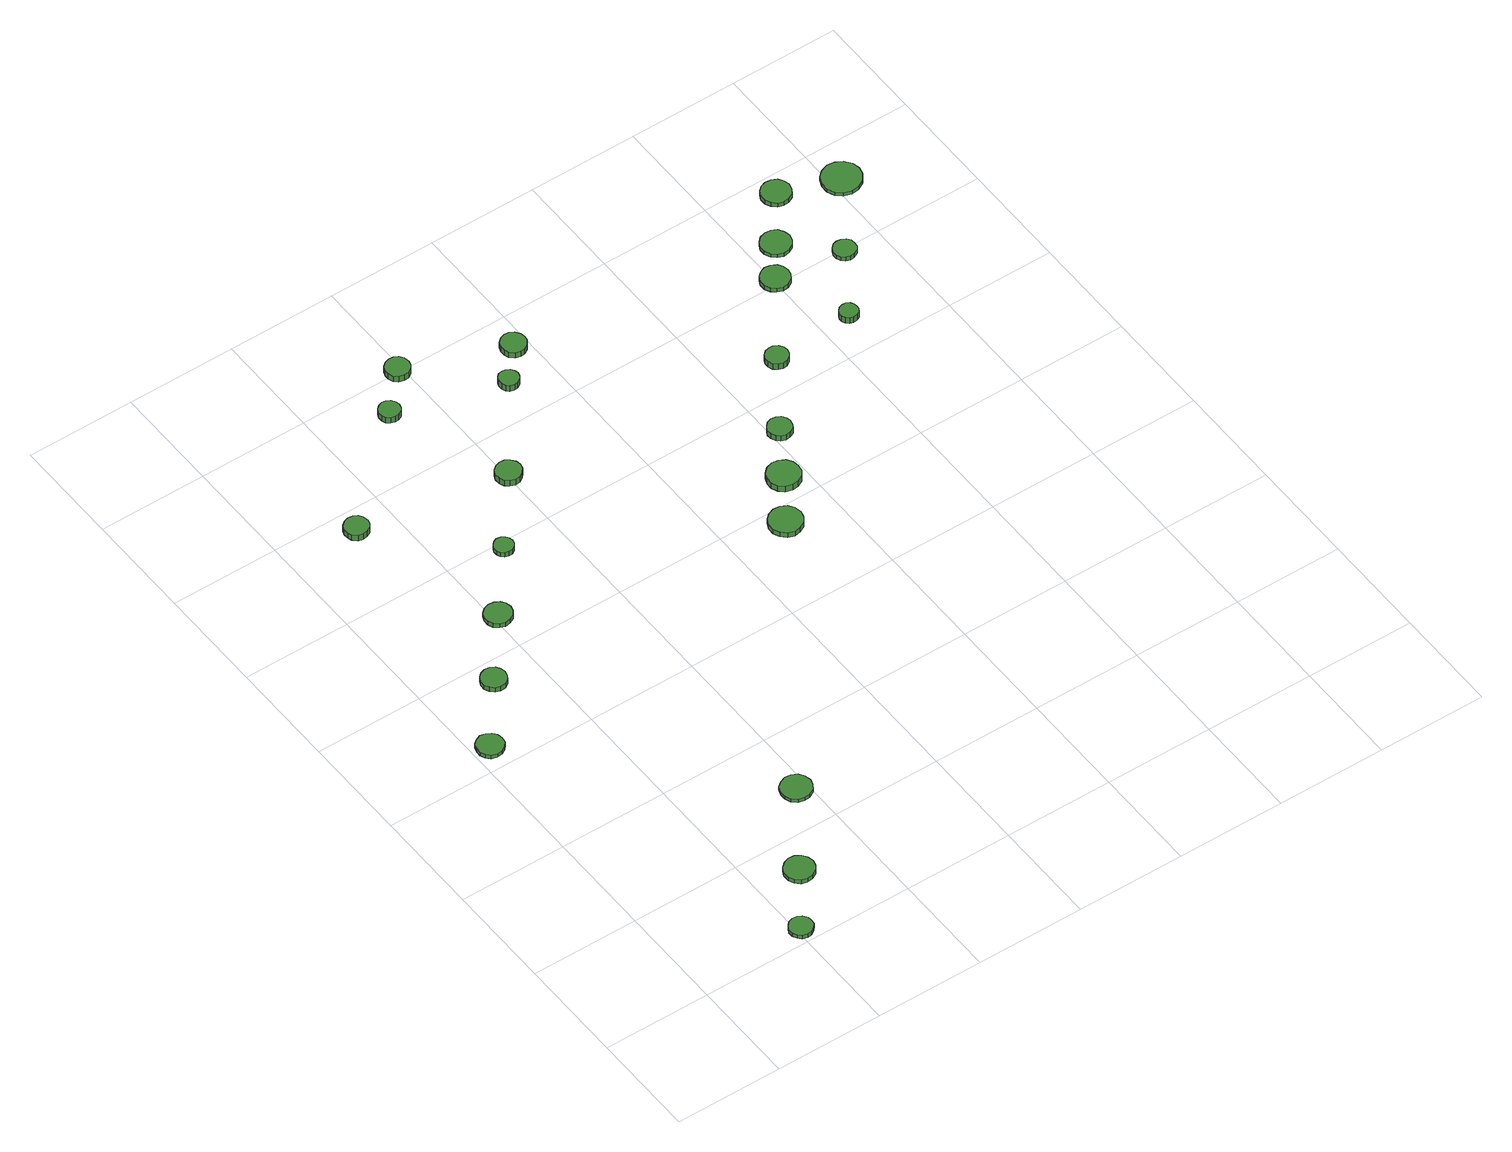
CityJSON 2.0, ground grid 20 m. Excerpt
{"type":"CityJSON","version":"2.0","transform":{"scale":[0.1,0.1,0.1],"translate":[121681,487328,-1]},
"CityObjects":{
"tree1":{"type":"SolitaryVegetationObject","attributes":{"function":"something"},"geometry":[{"type":"MultiSurface","lod":"1","boundaries":[[[0,1,2,3,4,5,6,7,8,9,10,11,12,13,14]],[[15,16,17,18,19,20,21,22,23,24,25,26,27,28,29]],[[0,29,28,1]],[[1,28,27,2]],[[2,27,26,3]],[[3,26,25,4]],[[4,25,24,5]],[[5,24,23,6]],[[6,23,22,7]],[[7,22,21,8]],[[8,21,20,9]],[[9,20,19,10]],[[10,19,18,11]],[[11,18,17,12]],[[12,17,16,13]],[[13,16,15,14]],[[14,15,29,0]]]}]},
"tree2":{"type":"SolitaryVegetationObject","attributes":{"function":"something"},"geometry":[{"type":"MultiSurface","lod":"1","boundaries":[[[30,31,32,33,34,35,36,37,38,39,40,41,42,43,44]],[[45,46,47,48,49,50,51,52,53,54,55,56,57,58,59]],[[30,59,58,31]],[[31,58,57,32]],[[32,57,56,33]],[[33,56,55,34]],[[34,55,54,35]],[[35,54,53,36]],[[36,53,52,37]],[[37,52,51,38]],[[38,51,50,39]],[[39,50,49,40]],[[40,49,48,41]],[[41,48,47,42]],[[42,47,46,43]],[[43,46,45,44]],[[44,45,59,30]]]}]},
"tree3":{"type":"SolitaryVegetationObject","attributes":{"function":"something"},"geometry":[{"type":"MultiSurface","lod":"1","boundaries":[[[60,61,62,63,64,65,66,67,68,69,70,71,72,73,74]],[[75,76,77,78,79,80,81,82,83,84,85,86,87,88,89]],[[60,89,88,61]],[[61,88,87,62]],[[62,87,86,63]],[[63,86,85,64]],[[64,85,84,65]],[[65,84,83,66]],[[66,83,82,67]],[[67,82,81,68]],[[68,81,80,69]],[[69,80,79,70]],[[70,79,78,71]],[[71,78,77,72]],[[72,77,76,73]],[[73,76,75,74]],[[74,75,89,60]]]}]},
"tree4":{"type":"SolitaryVegetationObject","attributes":{"function":"something"},"geometry":[{"type":"MultiSurface","lod":"1","boundaries":[[[90,91,92,93,94,95,96,97,98,99,100,101,102,103,104]],[[105,106,107,108,109,110,111,112,113,114,115,116,117,118,119]],[[90,119,118,91]],[[91,118,117,92]],[[92,117,116,93]],[[93,116,115,94]],[[94,115,114,95]],[[95,114,113,96]],[[96,113,112,97]],[[97,112,111,98]],[[98,111,110,99]],[[99,110,109,100]],[[100,109,108,101]],[[101,108,107,102]],[[102,107,106,103]],[[103,106,105,104]],[[104,105,119,90]]]}]},
"tree5":{"type":"SolitaryVegetationObject","attributes":{"function":"something"},"geometry":[{"type":"MultiSurface","lod":"1","boundaries":[[[120,121,122,123,124,125,126,127,128,129,130,131,132,133,134]],[[135,136,137,138,139,140,141,142,143,144,145,146,147,148,149]],[[120,149,148,121]],[[121,148,147,122]],[[122,147,146,123]],[[123,146,145,124]],[[124,145,144,125]],[[125,144,143,126]],[[126,143,142,127]],[[127,142,141,128]],[[128,141,140,129]],[[129,140,139,130]],[[130,139,138,131]],[[131,138,137,132]],[[132,137,136,133]],[[133,136,135,134]],[[134,135,149,120]]]}]},
"tree6":{"type":"SolitaryVegetationObject","attributes":{"function":"something"},"geometry":[{"type":"MultiSurface","lod":"1","boundaries":[[[150,151,152,153,154,155,156,157,158,159,160,161,162,163,164]],[[165,166,167,168,169,170,171,172,173,174,175,176,177,178,179]],[[150,179,178,151]],[[151,178,177,152]],[[152,177,176,153]],[[153,176,175,154]],[[154,175,174,155]],[[155,174,173,156]],[[156,173,172,157]],[[157,172,171,158]],[[158,171,170,159]],[[159,170,169,160]],[[160,169,168,161]],[[161,168,167,162]],[[162,167,166,163]],[[163,166,165,164]],[[164,165,179,150]]]}]},
"tree7":{"type":"SolitaryVegetationObject","attributes":{"function":"something"},"geometry":[{"type":"MultiSurface","lod":"1","boundaries":[[[180,181,182,183,184,185,186,187,188,189,190,191,192,193,194]],[[195,196,197,198,199,200,201,202,203,204,205,206,207,208,209]],[[180,209,208,181]],[[181,208,207,182]],[[182,207,206,183]],[[183,206,205,184]],[[184,205,204,185]],[[185,204,203,186]],[[186,203,202,187]],[[187,202,201,188]],[[188,201,200,189]],[[189,200,199,190]],[[190,199,198,191]],[[191,198,197,192]],[[192,197,196,193]],[[193,196,195,194]],[[194,195,209,180]]]}]},
"tree8":{"type":"SolitaryVegetationObject","attributes":{"function":"something"},"geometry":[{"type":"MultiSurface","lod":"1","boundaries":[[[210,211,212,213,214,215,216,217,218,219,220,221,222,223,224]],[[225,226,227,228,229,230,231,232,233,234,235,236,237,238,239]],[[210,239,238,211]],[[211,238,237,212]],[[212,237,236,213]],[[213,236,235,214]],[[214,235,234,215]],[[215,234,233,216]],[[216,233,232,217]],[[217,232,231,218]],[[218,231,230,219]],[[219,230,229,220]],[[220,229,228,221]],[[221,228,227,222]],[[222,227,226,223]],[[223,226,225,224]],[[224,225,239,210]]]}]},
"tree9":{"type":"SolitaryVegetationObject","attributes":{"function":"something"},"geometry":[{"type":"MultiSurface","lod":"1","boundaries":[[[240,241,242,243,244,245,246,247,248,249,250,251,252,253,254]],[[255,256,257,258,259,260,261,262,263,264,265,266,267,268,269]],[[240,269,268,241]],[[241,268,267,242]],[[242,267,266,243]],[[243,266,265,244]],[[244,265,264,245]],[[245,264,263,246]],[[246,263,262,247]],[[247,262,261,248]],[[248,261,260,249]],[[249,260,259,250]],[[250,259,258,251]],[[251,258,257,252]],[[252,257,256,253]],[[253,256,255,254]],[[254,255,269,240]]]}]},
"tree10":{"type":"SolitaryVegetationObject","attributes":{"function":"something"},"geometry":[{"type":"MultiSurface","lod":"1","boundaries":[[[270,271,272,273,274,275,276,277,278,279,280,281,282,283,284]],[[285,286,287,288,289,290,291,292,293,294,295,296,297,298,299]],[[270,299,298,271]],[[271,298,297,272]],[[272,297,296,273]],[[273,296,295,274]],[[274,295,294,275]],[[275,294,293,276]],[[276,293,292,277]],[[277,292,291,278]],[[278,291,290,279]],[[279,290,289,280]],[[280,289,288,281]],[[281,288,287,282]],[[282,287,286,283]],[[283,286,285,284]],[[284,285,299,270]]]}]},
"tree11":{"type":"SolitaryVegetationObject","attributes":{"function":"something"},"geometry":[{"type":"MultiSurface","lod":"1","boundaries":[[[300,301,302,303,304,305,306,307,308,309,310,311,312,313,314]],[[315,316,317,318,319,320,321,322,323,324,325,326,327,328,329]],[[300,329,328,301]],[[301,328,327,302]],[[302,327,326,303]],[[303,326,325,304]],[[304,325,324,305]],[[305,324,323,306]],[[306,323,322,307]],[[307,322,321,308]],[[308,321,320,309]],[[309,320,319,310]],[[310,319,318,311]],[[311,318,317,312]],[[312,317,316,313]],[[313,316,315,314]],[[314,315,329,300]]]}]},
"tree12":{"type":"SolitaryVegetationObject","attributes":{"function":"something"},"geometry":[{"type":"MultiSurface","lod":"1","boundaries":[[[330,331,332,333,334,335,336,337,338,339,340,341,342,343,344]],[[345,346,347,348,349,350,351,352,353,354,355,356,357,358,359]],[[330,359,358,331]],[[331,358,357,332]],[[332,357,356,333]],[[333,356,355,334]],[[334,355,354,335]],[[335,354,353,336]],[[336,353,352,337]],[[337,352,351,338]],[[338,351,350,339]],[[339,350,349,340]],[[340,349,348,341]],[[341,348,347,342]],[[342,347,346,343]],[[343,346,345,344]],[[344,345,359,330]]]}]},
"tree13":{"type":"SolitaryVegetationObject","attributes":{"function":"something"},"geometry":[{"type":"MultiSurface","lod":"1","boundaries":[[[360,361,362,363,364,365,366,367,368,369,370,371,372,373,374]],[[375,376,377,378,379,380,381,382,383,384,385,386,387,388,389]],[[360,389,388,361]],[[361,388,387,362]],[[362,387,386,363]],[[363,386,385,364]],[[364,385,384,365]],[[365,384,383,366]],[[366,383,382,367]],[[367,382,381,368]],[[368,381,380,369]],[[369,380,379,370]],[[370,379,378,371]],[[371,378,377,372]],[[372,377,376,373]],[[373,376,375,374]],[[374,375,389,360]]]}]},
"tree14":{"type":"SolitaryVegetationObject","attributes":{"function":"something"},"geometry":[{"type":"MultiSurface","lod":"1","boundaries":[[[390,391,392,393,394,395,396,397,398,399,400,401,402,403,404]],[[405,406,407,408,409,410,411,412,413,414,415,416,417,418,419]],[[390,419,418,391]],[[391,418,417,392]],[[392,417,416,393]],[[393,416,415,394]],[[394,415,414,395]],[[395,414,413,396]],[[396,413,412,397]],[[397,412,411,398]],[[398,411,410,399]],[[399,410,409,400]],[[400,409,408,401]],[[401,408,407,402]],[[402,407,406,403]],[[403,406,405,404]],[[404,405,419,390]]]}]},
"tree15":{"type":"SolitaryVegetationObject","attributes":{"function":"something"},"geometry":[{"type":"MultiSurface","lod":"1","boundaries":[[[420,421,422,423,424,425,426,427,428,429,430,431,432,433,434]],[[435,436,437,438,439,440,441,442,443,444,445,446,447,448,449]],[[420,449,448,421]],[[421,448,447,422]],[[422,447,446,423]],[[423,446,445,424]],[[424,445,444,425]],[[425,444,443,426]],[[426,443,442,427]],[[427,442,441,428]],[[428,441,440,429]],[[429,440,439,430]],[[430,439,438,431]],[[431,438,437,432]],[[432,437,436,433]],[[433,436,435,434]],[[434,435,449,420]]]}]},
"tree16":{"type":"SolitaryVegetationObject","attributes":{"function":"something"},"geometry":[{"type":"MultiSurface","lod":"1","boundaries":[[[450,451,452,453,454,455,456,457,458,459,460,461,462,463,464]],[[465,466,467,468,469,470,471,472,473,474,475,476,477,478,479]],[[450,479,478,451]],[[451,478,477,452]],[[452,477,476,453]],[[453,476,475,454]],[[454,475,474,455]],[[455,474,473,456]],[[456,473,472,457]],[[457,472,471,458]],[[458,471,470,459]],[[459,470,469,460]],[[460,469,468,461]],[[461,468,467,462]],[[462,467,466,463]],[[463,466,465,464]],[[464,465,479,450]]]}]},
"tree17":{"type":"SolitaryVegetationObject","attributes":{"function":"something"},"geometry":[{"type":"MultiSurface","lod":"1","boundaries":[[[480,481,482,483,484,485,486,487,488,489,490,491,492,493,494]],[[495,496,497,498,499,500,501,502,503,504,505,506,507,508,509]],[[480,509,508,481]],[[481,508,507,482]],[[482,507,506,483]],[[483,506,505,484]],[[484,505,504,485]],[[485,504,503,486]],[[486,503,502,487]],[[487,502,501,488]],[[488,501,500,489]],[[489,500,499,490]],[[490,499,498,491]],[[491,498,497,492]],[[492,497,496,493]],[[493,496,495,494]],[[494,495,509,480]]]}]},
"tree18":{"type":"SolitaryVegetationObject","attributes":{"function":"something"},"geometry":[{"type":"MultiSurface","lod":"1","boundaries":[[[510,511,512,513,514,515,516,517,518,519,520,521,522,523,524]],[[525,526,527,528,529,530,531,532,533,534,535,536,537,538,539]],[[510,539,538,511]],[[511,538,537,512]],[[512,537,536,513]],[[513,536,535,514]],[[514,535,534,515]],[[515,534,533,516]],[[516,533,532,517]],[[517,532,531,518]],[[518,531,530,519]],[[519,530,529,520]],[[520,529,528,521]],[[521,528,527,522]],[[522,527,526,523]],[[523,526,525,524]],[[524,525,539,510]]]}]},
"tree19":{"type":"SolitaryVegetationObject","attributes":{"function":"something"},"geometry":[{"type":"MultiSurface","lod":"1","boundaries":[[[540,541,542,543,544,545,546,547,548,549,550,551,552,553,554]],[[555,556,557,558,559,560,561,562,563,564,565,566,567,568,569]],[[540,569,568,541]],[[541,568,567,542]],[[542,567,566,543]],[[543,566,565,544]],[[544,565,564,545]],[[545,564,563,546]],[[546,563,562,547]],[[547,562,561,548]],[[548,561,560,549]],[[549,560,559,550]],[[550,559,558,551]],[[551,558,557,552]],[[552,557,556,553]],[[553,556,555,554]],[[554,555,569,540]]]}]},
"tree20":{"type":"SolitaryVegetationObject","attributes":{"function":"something"},"geometry":[{"type":"MultiSurface","lod":"1","boundaries":[[[570,571,572,573,574,575,576,577,578,579,580,581,582,583,584]],[[585,586,587,588,589,590,591,592,593,594,595,596,597,598,599]],[[570,599,598,571]],[[571,598,597,572]],[[572,597,596,573]],[[573,596,595,574]],[[574,595,594,575]],[[575,594,593,576]],[[576,593,592,577]],[[577,592,591,578]],[[578,591,590,579]],[[579,590,589,580]],[[580,589,588,581]],[[581,588,587,582]],[[582,587,586,583]],[[583,586,585,584]],[[584,585,599,570]]]}]},
"tree21":{"type":"SolitaryVegetationObject","attributes":{"function":"something"},"geometry":[{"type":"MultiSurface","lod":"1","boundaries":[[[600,601,602,603,604,605,606,607,608,609,610,611,612,613,614]],[[615,616,617,618,619,620,621,622,623,624,625,626,627,628,629]],[[600,629,628,601]],[[601,628,627,602]],[[602,627,626,603]],[[603,626,625,604]],[[604,625,624,605]],[[605,624,623,606]],[[606,623,622,607]],[[607,622,621,608]],[[608,621,620,609]],[[609,620,619,610]],[[610,619,618,611]],[[611,618,617,612]],[[612,617,616,613]],[[613,616,615,614]],[[614,615,629,600]]]}]},
"tree22":{"type":"SolitaryVegetationObject","attributes":{"function":"something"},"geometry":[{"type":"MultiSurface","lod":"1","boundaries":[[[630,631,632,633,634,635,636,637,638,639,640,641,642,643,644]],[[645,646,647,648,649,650,651,652,653,654,655,656,657,658,659]],[[630,659,658,631]],[[631,658,657,632]],[[632,657,656,633]],[[633,656,655,634]],[[634,655,654,635]],[[635,654,653,636]],[[636,653,652,637]],[[637,652,651,638]],[[638,651,650,639]],[[639,650,649,640]],[[640,649,648,641]],[[641,648,647,642]],[[642,647,646,643]],[[643,646,645,644]],[[644,645,659,630]]]}]},
"tree23":{"type":"SolitaryVegetationObject","attributes":{"function":"something"},"geometry":[{"type":"MultiSurface","lod":"1","boundaries":[[[660,661,662,663,664,665,666,667,668,669,670,671,672,673,674]],[[675,676,677,678,679,680,681,682,683,684,685,686,687,688,689]],[[660,689,688,661]],[[661,688,687,662]],[[662,687,686,663]],[[663,686,685,664]],[[664,685,684,665]],[[665,684,683,666]],[[666,683,682,667]],[[667,682,681,668]],[[668,681,680,669]],[[669,680,679,670]],[[670,679,678,671]],[[671,678,677,672]],[[672,677,676,673]],[[673,676,675,674]],[[674,675,689,660]]]}]}
},
"vertices":[
[229,29,14],[228,37,14],[222,45,14],[215,49,14],[206,50,14],[197,47,14],[191,41,14],[187,33,14],[187,24,14],[191,16,14],[197,10,14],[206,7,14],[215,8,14],[222,13,14],[228,20,14],[228,20,6],[222,13,6],[215,8,6],[206,7,6],[197,10,6],[191,16,6],[187,24,6],[187,33,6],[191,41,6],[197,47,6],[206,50,6],[215,49,6],[222,45,6],[228,37,6],[229,29,6],
[54,643,17],[52,653,17],[46,661,17],[37,666,17],[27,668,17],[17,664,17],[10,658,17],[6,648,17],[6,638,17],[10,629,17],[17,622,17],[27,619,17],[37,620,17],[46,625,17],[52,633,17],[52,633,9],[46,625,9],[37,620,9],[27,619,9],[17,622,9],[10,629,9],[6,638,9],[6,648,9],[10,658,9],[17,664,9],[27,668,9],[37,666,9],[46,661,9],[52,653,9],[54,643,9],
[307,133,15],[304,144,15],[298,153,15],[288,159,15],[277,160,15],[266,156,15],[258,149,15],[253,139,15],[253,127,15],[258,117,15],[266,109,15],[277,106,15],[288,107,15],[298,113,15],[304,122,15],[304,122,6],[298,113,6],[288,107,6],[277,106,6],[266,109,6],[258,117,6],[253,127,6],[253,139,6],[258,149,6],[266,156,6],[277,160,6],[288,159,6],[298,153,6],[304,144,6],[307,133,6],
[142,758,18],[140,767,18],[135,775,18],[127,780,18],[117,781,18],[108,778,18],[101,772,18],[97,763,18],[97,753,18],[101,745,18],[108,738,18],[117,735,18],[127,736,18],[135,741,18],[140,749,18],[140,749,8],[135,741,8],[127,736,8],[117,735,8],[108,738,8],[101,745,8],[97,753,8],[97,763,8],[101,772,8],[108,778,8],[117,781,8],[127,780,8],[135,775,8],[140,767,8],[142,758,8],
[408,281,13],[405,293,13],[399,302,13],[388,308,13],[377,309,13],[366,305,13],[357,298,13],[353,287,13],[353,276,13],[357,265,13],[366,257,13],[377,254,13],[388,255,13],[399,261,13],[405,270,13],[405,270,6],[399,261,6],[388,255,6],[377,254,6],[366,257,6],[357,265,6],[353,276,6],[353,287,6],[357,298,6],[366,305,6],[377,309,6],[388,308,6],[399,302,6],[405,293,6],[408,281,6],
[233,870,17],[231,880,17],[225,888,17],[216,893,17],[206,894,17],[196,891,17],[188,884,17],[184,875,17],[184,865,17],[188,855,17],[196,849,17],[206,845,17],[216,847,17],[225,852,17],[231,860,17],[231,860,8],[225,852,8],[216,847,8],[206,845,8],[196,849,8],[188,855,8],[184,865,8],[184,875,8],[188,884,8],[196,891,8],[206,894,8],[216,893,8],[225,888,8],[231,880,8],[233,870,8],
[153,1155,22],[151,1164,22],[146,1172,22],[138,1176,22],[129,1177,22],[120,1174,22],[113,1168,22],[110,1160,22],[110,1151,22],[113,1143,22],[120,1136,22],[129,1134,22],[138,1135,22],[146,1139,22],[151,1146,22],[151,1146,9],[146,1139,9],[138,1135,9],[129,1134,9],[120,1136,9],[113,1143,9],[110,1151,9],[110,1160,9],[113,1168,9],[120,1174,9],[129,1177,9],[138,1176,9],[146,1172,9],[151,1164,9],[153,1155,9],
[320,985,18],[318,992,18],[314,998,18],[308,1002,18],[300,1003,18],[293,1000,18],[288,995,18],[285,989,18],[285,981,18],[288,975,18],[293,970,18],[300,968,18],[308,968,18],[314,972,18],[318,978,18],[318,978,8],[314,972,8],[308,968,8],[300,968,8],[293,970,8],[288,975,8],[285,981,8],[285,989,8],[288,995,8],[293,1000,8],[300,1003,8],[308,1002,8],[314,998,8],[318,992,8],[320,985,8],
[339,1327,29],[337,1334,29],[332,1341,29],[325,1345,29],[318,1346,29],[310,1343,29],[304,1338,29],[301,1330,29],[301,1323,29],[304,1315,29],[310,1310,29],[318,1308,29],[325,1308,29],[332,1312,29],[337,1319,29],[337,1319,16],[332,1312,16],[325,1308,16],[318,1308,16],[310,1310,16],[304,1315,16],[301,1323,16],[301,1330,16],[304,1338,16],[310,1343,16],[318,1346,16],[325,1345,16],[332,1341,16],[337,1334,16],[339,1327,16],
[424,1109,24],[422,1118,24],[416,1126,24],[408,1131,24],[398,1132,24],[389,1129,24],[382,1123,24],[378,1114,24],[378,1104,24],[382,1095,24],[389,1089,24],[398,1086,24],[408,1087,24],[416,1092,24],[422,1100,24],[422,1100,11],[416,1092,11],[408,1087,11],[398,1086,11],[389,1089,11],[382,1095,11],[378,1104,11],[378,1114,11],[382,1123,11],[389,1129,11],[398,1132,11],[408,1131,11],[416,1126,11],[422,1118,11],[424,1109,11],
[408,1397,26],[406,1406,26],[401,1414,26],[393,1418,26],[384,1419,26],[375,1416,26],[368,1410,26],[365,1402,26],[365,1393,26],[368,1384,26],[375,1378,26],[384,1376,26],[393,1376,26],[401,1381,26],[406,1388,26],[406,1388,13],[401,1381,13],[393,1376,13],[384,1376,13],[375,1378,13],[368,1384,13],[365,1393,13],[365,1402,13],[368,1410,13],[375,1416,13],[384,1419,13],[393,1418,13],[401,1414,13],[406,1406,13],[408,1397,13],
[538,1274,24],[536,1281,24],[532,1287,24],[525,1291,24],[518,1292,24],[510,1290,24],[505,1285,24],[502,1278,24],[502,1270,24],[505,1263,24],[510,1258,24],[518,1256,24],[525,1257,24],[532,1261,24],[536,1267,24],[536,1267,11],[532,1261,11],[525,1257,11],[518,1256,11],[510,1258,11],[505,1263,11],[502,1270,11],[502,1278,11],[505,1285,11],[510,1290,11],[518,1292,11],[525,1291,11],[532,1287,11],[536,1281,11],[538,1274,11],
[736,765,17],[733,778,17],[726,788,17],[715,794,17],[703,795,17],[691,791,17],[682,783,17],[677,772,17],[677,759,17],[682,748,17],[691,739,17],[703,735,17],[715,737,17],[726,743,17],[733,753,17],[733,753,6],[726,743,6],[715,737,6],[703,735,6],[691,739,6],[682,748,6],[677,759,6],[677,772,6],[682,783,6],[691,791,6],[703,795,6],[715,794,6],[726,788,6],[733,778,6],[736,765,6],
[596,1336,19],[594,1345,19],[588,1353,19],[580,1358,19],[571,1359,19],[562,1356,19],[554,1349,19],[551,1341,19],[551,1331,19],[554,1322,19],[562,1316,19],[571,1313,19],[580,1314,19],[588,1319,19],[594,1327,19],[594,1327,7],[588,1319,7],[580,1314,7],[571,1313,7],[562,1316,7],[554,1322,7],[551,1331,7],[551,1341,7],[554,1349,7],[562,1356,7],[571,1359,7],[580,1358,7],[588,1353,7],[594,1345,7],[596,1336,7],
[790,847,20],[788,859,20],[781,869,20],[770,875,20],[758,877,20],[746,873,20],[737,865,20],[732,853,20],[732,841,20],[737,830,20],[746,822,20],[758,818,20],[770,819,20],[781,825,20],[788,835,20],[788,835,7],[781,825,7],[770,819,7],[758,818,7],[746,822,7],[737,830,7],[732,841,7],[732,853,7],[737,865,7],[746,873,7],[758,877,7],[770,875,7],[781,869,7],[788,859,7],[790,847,7],
[835,932,24],[833,940,24],[828,948,24],[820,952,24],[811,953,24],[802,950,24],[796,944,24],[792,936,24],[792,927,24],[796,919,24],[802,913,24],[811,910,24],[820,911,24],[828,915,24],[833,923,24],[833,923,12],[828,915,12],[820,911,12],[811,910,12],[802,913,12],[796,919,12],[792,927,12],[792,936,12],[796,944,12],[802,950,12],[811,953,12],[820,952,12],[828,948,12],[833,940,12],[835,932,12],
[921,1060,26],[919,1068,26],[914,1075,26],[906,1080,26],[898,1080,26],[890,1078,26],[883,1072,26],[880,1064,26],[880,1056,26],[883,1048,26],[890,1042,26],[898,1040,26],[906,1040,26],[914,1045,26],[919,1052,26],[919,1052,13],[914,1045,13],[906,1040,13],[898,1040,13],[890,1042,13],[883,1048,13],[880,1056,13],[880,1064,13],[883,1072,13],[890,1078,13],[898,1080,13],[906,1080,13],[914,1075,13],[919,1068,13],[921,1060,13],
[1029,1208,16],[1027,1219,16],[1021,1228,16],[1011,1233,16],[1000,1235,16],[990,1231,16],[982,1224,16],[977,1214,16],[977,1203,16],[982,1193,16],[990,1186,16],[1000,1182,16],[1011,1183,16],[1021,1189,16],[1027,1198,16],[1027,1198,7],[1021,1189,7],[1011,1183,7],[1000,1182,7],[990,1186,7],[982,1193,7],[977,1203,7],[977,1214,7],[982,1224,7],[990,1231,7],[1000,1235,7],[1011,1233,7],[1021,1228,7],[1027,1219,7],[1029,1208,7],
[1070,1075,22],[1069,1081,22],[1065,1087,22],[1059,1091,22],[1052,1091,22],[1045,1089,22],[1040,1084,22],[1037,1078,22],[1037,1071,22],[1040,1065,22],[1045,1060,22],[1052,1058,22],[1059,1059,22],[1065,1062,22],[1069,1068,22],[1069,1068,9],[1065,1062,9],[1059,1059,9],[1052,1058,9],[1045,1060,9],[1040,1065,9],[1037,1071,9],[1037,1078,9],[1040,1084,9],[1045,1089,9],[1052,1091,9],[1059,1091,9],[1065,1087,9],[1069,1081,9],[1070,1075,9],
[1076,1270,15],[1073,1281,15],[1067,1291,15],[1057,1296,15],[1046,1297,15],[1035,1294,15],[1027,1286,15],[1022,1276,15],[1022,1265,15],[1027,1254,15],[1035,1247,15],[1046,1243,15],[1057,1245,15],[1067,1250,15],[1073,1259,15],[1073,1259,7],[1067,1250,7],[1057,1245,7],[1046,1243,7],[1035,1247,7],[1027,1254,7],[1022,1265,7],[1022,1276,7],[1027,1286,7],[1035,1294,7],[1046,1297,7],[1057,1296,7],[1067,1291,7],[1073,1281,7],[1076,1270,7],
[1151,1194,16],[1150,1202,16],[1145,1209,16],[1137,1213,16],[1129,1214,16],[1121,1212,16],[1115,1206,16],[1111,1198,16],[1111,1190,16],[1115,1182,16],[1121,1177,16],[1129,1174,16],[1137,1175,16],[1145,1179,16],[1150,1186,16],[1150,1186,7],[1145,1179,7],[1137,1175,7],[1129,1174,7],[1121,1177,7],[1115,1182,7],[1111,1190,7],[1111,1198,7],[1115,1206,7],[1121,1212,7],[1129,1214,7],[1137,1213,7],[1145,1209,7],[1150,1202,7],[1151,1194,7],
[1140,1360,16],[1137,1371,16],[1131,1380,16],[1121,1385,16],[1110,1386,16],[1100,1383,16],[1092,1376,16],[1087,1366,16],[1087,1355,16],[1092,1345,16],[1100,1337,16],[1110,1334,16],[1121,1335,16],[1131,1340,16],[1137,1349,16],[1137,1349,7],[1131,1340,7],[1121,1335,7],[1110,1334,7],[1100,1337,7],[1092,1345,7],[1087,1355,7],[1087,1366,7],[1092,1376,7],[1100,1383,7],[1110,1386,7],[1121,1385,7],[1131,1380,7],[1137,1371,7],[1140,1360,7],
[1254,1325,14],[1251,1339,14],[1242,1351,14],[1229,1358,14],[1215,1360,14],[1201,1355,14],[1190,1346,14],[1184,1332,14],[1184,1318,14],[1190,1304,14],[1201,1295,14],[1215,1290,14],[1229,1292,14],[1242,1299,14],[1251,1311,14],[1251,1311,7],[1242,1299,7],[1229,1292,7],[1215,1290,7],[1201,1295,7],[1190,1304,7],[1184,1318,7],[1184,1332,7],[1190,1346,7],[1201,1355,7],[1215,1360,7],[1229,1358,7],[1242,1351,7],[1251,1339,7],[1254,1325,7]
]}
